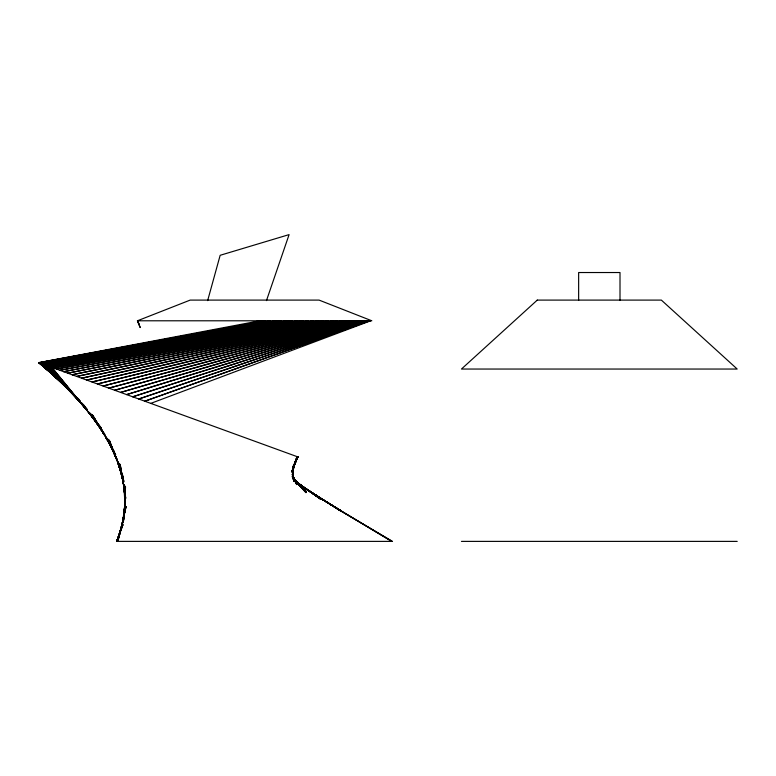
<?xml version="1.0" encoding="UTF-8"?>
<svg xmlns="http://www.w3.org/2000/svg" width="776" height="776" viewBox="0 0 776 776"><rect width="100%" height="100%" fill="white"/><g stroke="black" fill="none" stroke-linecap="round" stroke-linejoin="round"><path stroke-width="1.16" d="M124.121 517.485L125.528 486.756M124.15 517.155L124.703 505.108L123.578 520.909M124.694 504.972L125.285 486.552L124.732 504.691L125.052 486.348L124.771 504.555L124.839 486.145L124.829 504.419L124.635 485.941L124.897 504.284L124.441 485.727L124.994 504.148L123.84 484.913L125.314 501.267L123.723 484.719L125.324 499.957M123.675 519.726L124.771 505.38L123.51 519.784L124.829 505.515L122.443 523.732L125.334 506.204L122.346 523.8L125.489 506.34L122.268 523.868L125.819 506.612L122.162 524.004L126.013 506.747L118.844 537.923M293.813 467.045L292.465 472.351L293.454 466.405L292.406 477.114L292.94 471.653L292.533 477.017L296.607 482.944L292.727 477.162L296.636 483.05L292.843 477.279L296.675 483.167L292.94 477.405L296.704 483.273L293.047 477.521L296.752 484.408L293.891 478.753M292.474 477.065L293.396 466.347M118.107 540.241L122.123 524.139L117.923 540.241L122.142 524.275L117.768 540.251L122.181 524.343L116.885 541.386L122.724 524.741L116.778 541.386L392.501 541.386L336.823 508.62M118.961 536.808L122.123 524.207M207.648 300.622L220.161 255.294L289.099 234.614L266.459 300.622M292.339 472.419L295.559 460.75L293.794 467.142L297.101 456.637L293.706 467.259L297.402 456.744L293.561 467.346L297.528 456.792L293.464 467.385L297.635 456.831L293.241 467.443L297.8 456.889L293.095 467.462L297.858 456.909L292.785 467.491L297.916 456.938L38.8 362.625L259.853 320.789M137.43 320.789L190.168 300.099L319.082 300.099L371.82 320.789L137.43 320.789L140.116 327.453M150.786 403.384L370.744 320.789L144.792 401.202L369.871 320.789L138.758 399.01L368.726 320.789L132.715 396.808L367.3 320.789L126.672 394.606L365.593 320.789L120.668 392.423L363.595 320.789L114.722 390.26L361.306 320.789L108.853 388.126L358.735 320.789L103.092 386.021L355.864 320.789L97.466 383.975L352.721 320.789L91.995 381.986L349.297 320.789L86.699 380.056L345.611 320.789L81.616 378.203L341.673 320.789L76.746 376.438L337.502 320.789L72.129 374.76L333.098 320.789L67.774 373.169L328.49 320.789L63.7 371.685L323.708 320.789L59.917 370.307L318.761 320.789L56.444 369.046L313.669 320.789L53.272 367.892L308.45 320.789L50.421 366.854L87.319 410.679L51.808 367.358L100.764 427.353M59.025 379.92L38.926 362.673L265.159 320.789L39.324 362.819L63.642 384.363M461.448 541.386L737.2 541.386M337.492 508.881L391.948 541.386M339.219 509.677L391.628 541.386M313.814 494.234L339.907 510.084M314.251 494.438L340.111 510.22M314.668 494.642L340.305 510.356M315.075 494.845L340.635 510.637M315.851 495.253L340.916 510.909M316.589 495.67L341.033 511.045M298.605 484.224L341.139 511.18M317.277 496.077L341.227 511.316M297.208 483.273L317.908 496.495L298.818 484.243M298.867 484.272L318.209 496.698M296.325 482.575L318.49 496.902M297.829 483.487L318.771 497.106L296.374 482.488L319.925 498.134L298.779 483.855L293.386 479.102L299.323 484.602L293.561 479.151L298.75 483.943L320.449 498.745M300.07 484.67L320.595 498.949M300.477 484.942L320.721 499.152L300.875 485.213M320.837 499.356L294.152 480.441L301.98 486.019M301.447 485.611L294.172 480.431L301.806 485.883L294.637 480.732M294.405 480.587L301.621 485.747M294.346 480.48L302.32 486.28M294.802 480.771L302.485 486.416L294.094 480.228M294.104 480.247L302.65 486.552M303.406 487.202L294.288 480.286L292.562 474.737L294.25 480.334L302.96 486.814M303.814 487.59L294.065 480.14L303.261 487.076L294.288 480.286L292.29 474.349L294.259 479.898L293.076 476.755L294.191 479.519L306.084 492.042M294.502 480.431L303.542 487.338L294.715 480.577M295.132 480.868L303.95 487.726M295.336 481.013L304.192 487.978L295.724 481.304L292.911 477.938M304.425 488.23L295.724 481.304L293.008 478.016L296.296 482.255L292.707 477.376L296.413 482.488L292.94 477.628M296.102 481.586L304.541 488.366M296.296 481.731L304.648 488.492M296.471 481.877L304.745 488.618M296.645 482.012L304.852 488.744M293.309 479.267L296.995 482.303M304.949 488.861L294.104 479.937L297.48 482.72L294.87 480.519M293.512 479.413L297.16 482.439M58.219 378.814L38.8 362.625L59.781 380.366M293.435 479.209L298.624 483.817L293.347 479.073M293.318 479.199L297.635 482.856M38.926 362.673L57.434 378.339M293.444 479.287L297.79 482.992L293.638 479.432M58.21 379.173L39.091 362.731L59.771 380.764M294.735 480.363L298.081 483.273L294.832 480.431L305.938 492.682M294.075 479.781L298.226 483.409M62.099 382.733L39.324 362.819L270.533 320.789L40.003 363.061L67.473 388.223M293.57 479.161L299.42 484.738L293.386 479.005M62.904 383.616L39.624 362.925L64.427 385.255M60.586 381.685L40.003 363.061L275.955 320.789L40.963 363.41L71.402 392.297M63.273 384.11L65.96 386.535M293.561 479.248L298.867 484.079L293.706 479.355M293.735 479.393L299.701 485.116L293.415 478.938L299.875 485.378L293.813 479.287L299.614 484.99L294.841 480.344M65.912 386.671L40.439 363.226L64.379 385.526M67.037 388.01L70.577 391.308M62.885 383.975L40.963 363.41L281.407 320.789L42.224 363.876L79.666 400.794M65.514 386.448L69.016 389.736M66.047 387.059L41.555 363.624L73.701 394.712M68.676 389.571L72.178 392.918M77.425 397.942L79.171 399.611M77.173 398.078L79.773 400.6M72.187 393.122L42.224 363.876L286.877 320.789L43.805 364.448L85.292 407.099L81.15 402.763M76.465 397.293L79.889 400.639M74.535 395.595L42.971 364.148L79.472 400.882M76.232 397.302L79.647 400.697M293.813 479.287L306.093 491.819L294.114 479.568L292.911 476.503L292.183 470.343L293.852 481.265M79.462 400.775L43.805 364.448L292.339 320.789L45.687 365.127L86.825 409.34L46.754 365.515L86.854 409.641L47.899 365.933L297.771 320.789L45.687 365.127L86.854 409.059L44.707 364.778L79.501 401.037M294.395 479.84L306.006 492.469M292.736 477.929L295.035 480.509M293.638 478.928L295.268 480.771L293.774 479.054M293.852 479.151L295.375 480.897M293.231 478.404L295.481 481.023M292.591 477.618L295.578 481.149L292.727 477.754M293.037 478.065L296.364 482.371L292.824 477.502L296.558 482.827L292.62 477.036L292.921 471.536L292.533 477.017L292.804 471.168L292.833 476.687L292.833 471.226L292.901 476.561L294.182 479.471L292.95 476.551L292.765 471.1L292.901 476.561L294.133 479.325L292.649 476.134L294.036 479.073M293.173 478.2L295.937 481.654L293.26 478.278M87.785 411.27L101.287 428.236M101.326 428.284L87.969 411.474L101.287 428.468M292.61 477.473L296.238 482.139L293.105 477.948M88.173 411.687L101.21 428.798M101.258 428.847L88.619 412.134L104.644 434.065M101.113 428.827L88.871 412.357L102.616 431.058M102.568 431.165L89.434 412.832L102.558 431.34M104.634 434.259L89.735 413.084L104.75 435.103L91.112 414.112L104.818 435.326L91.5 414.384L104.906 435.549L91.907 414.656L105.002 435.782L92.325 414.937L105.119 436.015M92.761 415.228L112.19 447.927M105.4 436.49L114.111 451.477M112.181 448.14L105.565 436.743L112.103 448.256M113.296 450.342L114.479 452.437M112.19 448.363L105.749 436.995L115.595 454.736M113.354 450.429L114.528 452.505M115.624 454.775L105.943 437.247L115.478 455.163M115.517 455.202L106.39 437.761L115.449 455.376M115.401 455.26L106.632 438.023L116.895 459.353L107.767 439.119L116.895 459.576L108.087 439.4L116.914 459.799L108.427 439.682L116.943 460.022L108.776 439.973L117.001 460.255L109.144 440.264L117.06 460.488M292.513 475.969L296.733 484.496M293.968 478.918L292.562 476.018L296.713 484.593M139.049 324.077L137.546 320.789L140.262 327.53M109.532 440.555L123.083 476.464M117.234 460.963L122.802 476.794M122.831 476.842L117.477 461.439L122.695 476.988L117.622 461.691L123.675 480.509L117.777 461.933L123.888 481.799L117.952 462.186L123.491 482.546L118.796 463.194L123.432 482.74L119.048 463.447L123.384 482.934L119.31 463.709L123.365 483.128L119.582 463.97L123.355 483.322L119.873 464.232L123.355 483.516L120.183 464.494L124.596 491.053M294.25 480.334L292.62 474.834L293.959 481.13L292.988 475.649M124.878 492.76L125.78 498.182M292.106 470.256L293.9 481.198M123.413 483.914L124.509 491.101M124.868 493.497L125.596 498.279L124.897 493.594M124.538 491.227L123.471 484.117L125.305 498.58M125.324 498.628L123.617 484.515L125.305 499.919M620.005 300.341L620.005 272.531L578.644 272.531L578.644 300.341M293.551 466.512L292.911 471.866L293.551 466.512M293.677 466.667L292.853 472.002L293.677 466.667M293.735 466.764L292.756 472.138L293.755 466.803M125.644 506.476L122.268 523.868L125.644 506.476M293.803 466.929L292.63 472.254L293.813 466.968M296.296 458.684L293.794 467.142L296.286 458.703M122.298 524.479L117.06 541.386L122.385 524.547M297.256 456.695L293.706 467.259L297.256 456.695M122.598 524.673L116.885 541.386L122.598 524.673M122.87 524.809L116.749 541.386L122.87 524.809M297.635 456.831L293.357 467.414L297.722 456.86M297.858 456.909L292.95 467.482L297.897 456.928M297.916 456.938L292.61 467.491L297.926 456.938M537.273 300.099L461.448 369.046L737.2 369.046L661.365 300.099L537.273 300.099M303.144 320.789L50.421 366.854L87.106 410.31L49.121 366.379L86.941 409.961L47.899 365.933L303.144 320.789M84.565 406.003L81.17 402.589L84.565 405.974M295.675 481.275L292.775 477.803L295.675 481.275M296.781 484.108L293.716 478.433L296.781 484.205M294.065 479.122L292.765 476.289L294.085 479.17M294.104 479.219L292.804 476.348L294.104 479.219M294.201 479.568L293.047 476.706L294.201 479.568M294.25 479.801L293.183 476.949L294.25 479.801M294.269 479.985L292.358 474.446L294.269 480.072M294.22 480.499L292.678 474.922L294.22 480.499M294.201 480.587L292.756 475.058L294.182 480.664M294.152 480.751L292.804 475.145L294.152 480.751M294.046 480.975L292.94 475.484L293.997 481.052M293.027 475.882L292.261 470.421L293.037 475.96M293.027 476.095L292.465 470.663L293.027 476.173M292.979 476.377L292.678 470.954L292.959 476.435"/></g></svg>
